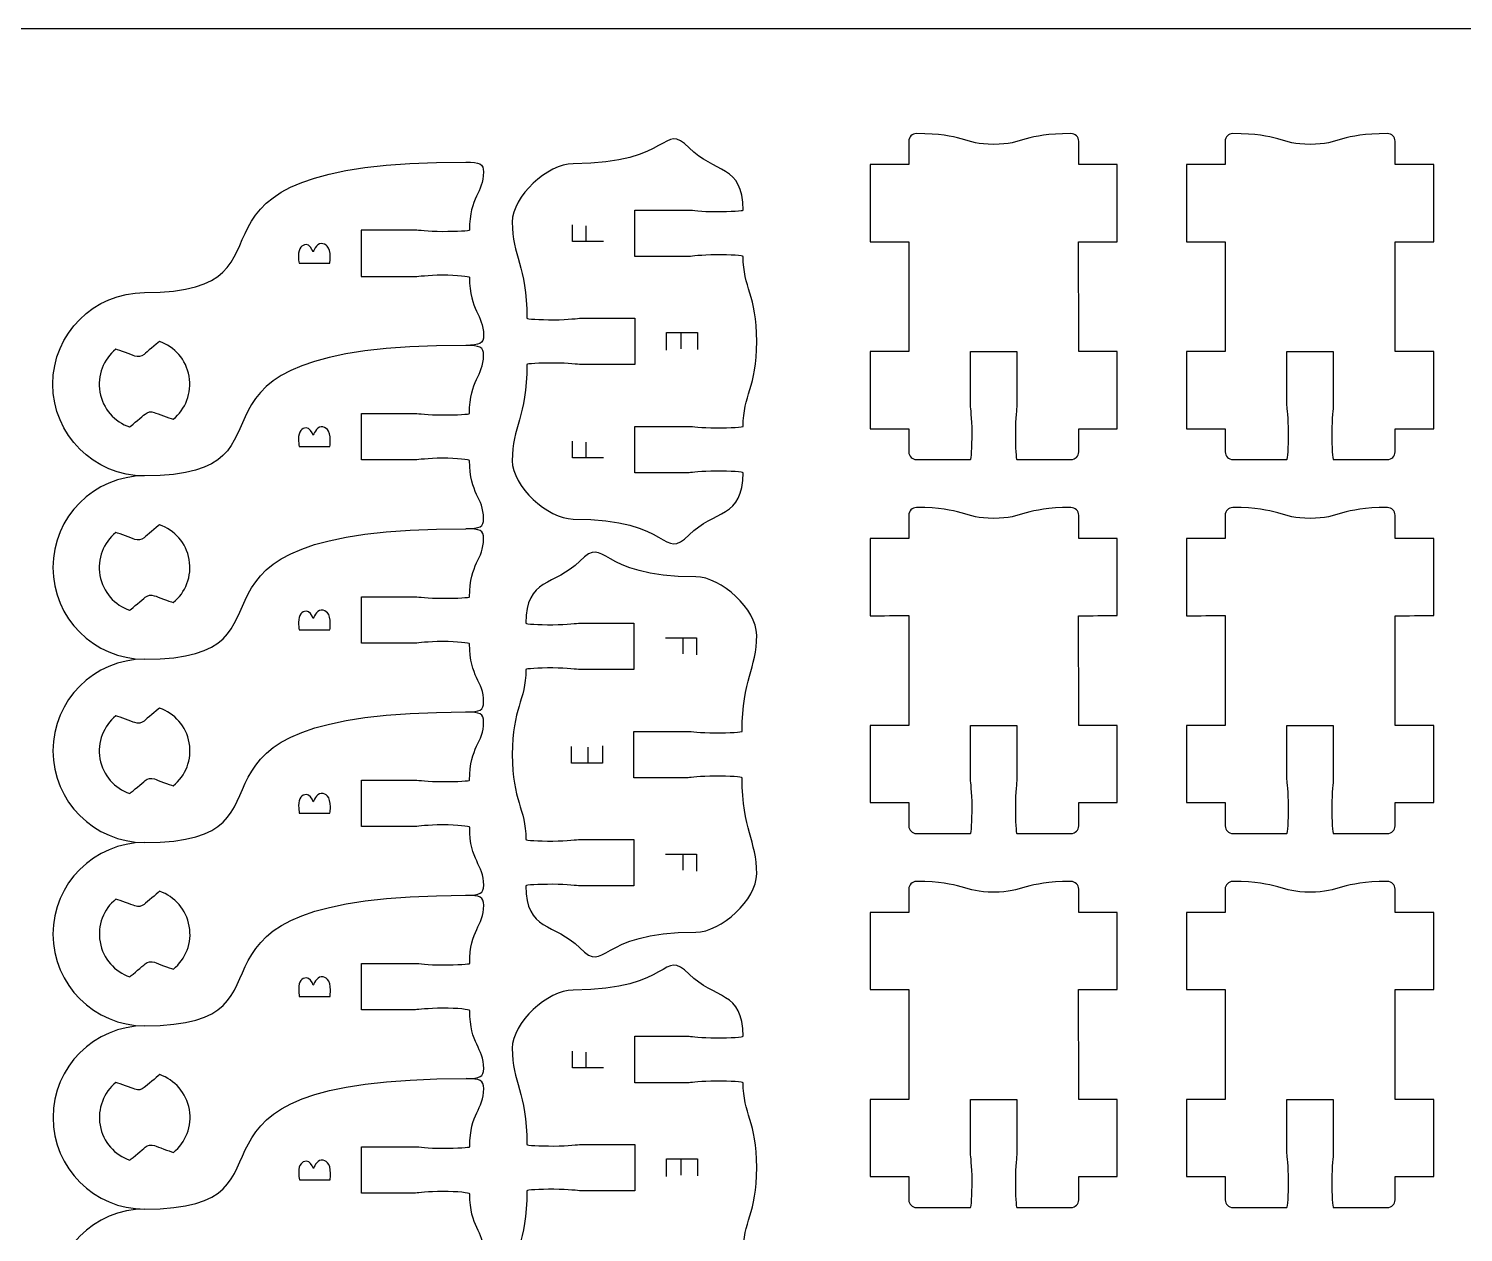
# Model space of a CAD drawing. Extents: x 0 to 300, y 0 to 300.
# Drawn here: x 67.1 to 159.9, y 222.2 to 300.1 of the extents above; entities that cross this region are included whole.
import ezdxf

# ---------------------------------------------------------------- set-up
doc = ezdxf.new("R2010")
doc.units = 0
doc.header["$MEASUREMENT"] = 0
doc.layers.add('DEFAULT', color=7, linetype='CONTINUOUS')

msp = doc.modelspace()

# ---------------------------------------------------------------- linework, layer by layer
at = {"layer": 'DEFAULT', "color": 250}
for points in [[(104.268, 286.315), (102.247, 286.315), (102.247, 287.403)], [(103.137, 286.315), (103.137, 287.34)], [(108.331, 279.289), (108.331, 280.426), (110.351, 280.426), (110.351, 279.334)], [(109.278, 279.379), (109.278, 280.426)], [(104.268, 272.313), (102.247, 272.313), (102.247, 273.401)], [(103.137, 272.313), (103.137, 273.339)], [(108.263, 260.655), (110.284, 260.655), (110.284, 259.567)], [(109.394, 260.655), (109.394, 259.63)], [(104.201, 253.679), (104.201, 252.543), (102.179, 252.543), (102.179, 253.634)], [(103.253, 253.589), (103.253, 252.543)], [(108.263, 246.654), (110.284, 246.654), (110.284, 245.565)], [(109.394, 246.654), (109.394, 245.628)], [(104.268, 232.824), (102.247, 232.824), (102.247, 233.912)], [(103.137, 232.824), (103.137, 233.849)], [(108.331, 225.798), (108.331, 226.935), (110.351, 226.935), (110.351, 225.843)], [(109.278, 225.888), (109.278, 226.935)]]:
    msp.add_lwpolyline(points, dxfattribs=at)
at = {"layer": 'DEFAULT', "color": 1}
for points, knots in [([(295, 0.1), (198.333, 0.1), (101.667, 0.1), (5, 0.1), (2.25, 0.1), (0, 2.35), (0, 5.1), (0, 101.767), (0, 198.433), (0, 295.1), (0, 297.85), (2.25, 300.1), (5, 300.1), (101.667, 300.1), (198.333, 300.1), (295, 300.1), (297.75, 300.1), (300, 297.85), (300, 295.1), (300, 198.433), (300, 101.767), (300, 5.1), (300, 2.35), (297.75, 0.1), (295, 0.1)], [0, 0, 0, 0, 822.047, 822.047, 822.047, 823.047, 823.047, 823.047, 1645.094, 1645.094, 1645.094, 1646.094, 1646.094, 1646.094, 2468.141, 2468.141, 2468.141, 2469.141, 2469.141, 2469.141, 3291.188, 3291.188, 3291.188, 3292.188, 3292.188, 3292.188, 3292.188]), ([(99.3, 281.356), (99.3, 284.799), (98.354, 285.357), (98.354, 287.583), (98.354, 289.241), (100.64, 291.358), (102.299, 291.358), (108.8, 291.358), (108.042, 294.137), (109.799, 292.381), (111.443, 290.737), (113.298, 291.311), (113.298, 288.359), (113.298, 288.302), (112.515, 288.26), (111.548, 288.26), (110.582, 288.26), (109.975, 288.359), (109.799, 288.359), (108.632, 288.359), (107.466, 288.359), (106.299, 288.359), (106.299, 287.358), (106.299, 286.357), (106.299, 285.357), (107.466, 285.357), (108.632, 285.357), (109.799, 285.357), (109.975, 285.357), (110.582, 285.459), (111.548, 285.459), (112.515, 285.459), (113.298, 285.413), (113.298, 285.357), (113.298, 283.311), (114.177, 282.898), (114.177, 279.857), (114.177, 276.816), (113.298, 276.403), (113.298, 274.357), (113.298, 274.301), (112.515, 274.255), (111.548, 274.255), (110.582, 274.255), (109.975, 274.357), (109.799, 274.357), (108.632, 274.357), (107.466, 274.357), (106.299, 274.357), (106.299, 273.356), (106.299, 272.356), (106.299, 271.355), (107.466, 271.355), (108.632, 271.355), (109.799, 271.355), (109.975, 271.355), (110.582, 271.454), (111.548, 271.454), (112.515, 271.454), (113.298, 271.411), (113.298, 271.355), (113.298, 268.403), (111.443, 268.977), (109.799, 267.333), (108.042, 265.577), (108.8, 268.356), (102.299, 268.356), (100.64, 268.356), (98.354, 270.473), (98.354, 272.131), (98.354, 274.357), (99.3, 274.915), (99.3, 278.358), (99.3, 278.411), (100.083, 278.456), (101.05, 278.456), (102.016, 278.456), (102.623, 278.358), (102.799, 278.358), (103.966, 278.358), (105.133, 278.358), (106.299, 278.358), (106.299, 279.357), (106.299, 280.357), (106.299, 281.356), (105.133, 281.356), (103.966, 281.356), (102.799, 281.356), (102.623, 281.356), (102.016, 281.257), (101.05, 281.257), (100.083, 281.257), (99.3, 281.3), (99.3, 281.356)], [1, 1, 1, 1, 2, 2, 2, 3, 3, 3, 4, 4, 4, 5, 5, 5, 6, 6, 6, 7, 7, 7, 16.92, 16.92, 16.92, 25.43, 25.43, 25.43, 35.35, 35.35, 35.35, 36.35, 36.35, 36.35, 37.35, 37.35, 37.35, 38.35, 38.35, 38.35, 39.35, 39.35, 39.35, 40.35, 40.35, 40.35, 41.35, 41.35, 41.35, 51.27, 51.27, 51.27, 59.78, 59.78, 59.78, 69.7, 69.7, 69.7, 70.7, 70.7, 70.7, 71.7, 71.7, 71.7, 72.7, 72.7, 72.7, 73.7, 73.7, 73.7, 74.7, 74.7, 74.7, 75.7, 75.7, 75.7, 76.7, 76.7, 76.7, 77.7, 77.7, 77.7, 87.62, 87.62, 87.62, 96.12, 96.12, 96.12, 106.04, 106.04, 106.04, 107.04, 107.04, 107.04, 108.04, 108.04, 108.04, 108.04]), ([(124.521, 272.204), (124.243, 272.204), (124.02, 272.426), (124.02, 272.705), (124.02, 273.205), (124.02, 273.704), (124.02, 274.204), (123.187, 274.204), (122.353, 274.204), (121.519, 274.204), (121.519, 275.87), (121.519, 277.537), (121.519, 279.203), (122.354, 279.204), (123.189, 279.205), (124.024, 279.206), (124.022, 281.575), (124.019, 283.943), (124.017, 286.312), (123.184, 286.311), (122.352, 286.309), (121.519, 286.308), (121.519, 287.976), (121.519, 289.643), (121.519, 291.311), (122.352, 291.311), (123.184, 291.311), (124.017, 291.311), (124.017, 291.81), (124.017, 292.31), (124.017, 292.81), (124.017, 293.089), (124.239, 293.311), (124.518, 293.311), (127.559, 293.311), (127.545, 292.609), (129.517, 292.609), (131.489, 292.609), (131.475, 293.311), (134.516, 293.311), (134.794, 293.311), (135.017, 293.089), (135.017, 292.81), (135.017, 292.31), (135.017, 291.81), (135.017, 291.311), (135.85, 291.311), (136.684, 291.311), (137.518, 291.311), (137.518, 289.644), (137.518, 287.978), (137.518, 286.312), (136.683, 286.311), (135.848, 286.309), (135.013, 286.308), (135.015, 283.94), (135.018, 281.571), (135.02, 279.203), (135.853, 279.204), (136.685, 279.205), (137.518, 279.206), (137.518, 277.539), (137.518, 275.872), (137.518, 274.204), (136.685, 274.204), (135.853, 274.204), (135.02, 274.204), (135.02, 273.704), (135.02, 273.205), (135.02, 272.705), (135.02, 272.426), (134.798, 272.204), (134.519, 272.204), (133.352, 272.204), (132.185, 272.204), (131.018, 272.204), (130.963, 272.204), (130.919, 272.987), (130.919, 273.954), (130.919, 274.921), (131.018, 275.529), (131.018, 275.704), (131.018, 276.87), (131.018, 278.037), (131.018, 279.204), (130.018, 279.204), (129.018, 279.204), (128.018, 279.204), (128.018, 278.037), (128.018, 276.87), (128.018, 275.704), (128.018, 275.529), (128.119, 274.921), (128.119, 273.954), (128.119, 272.987), (128.074, 272.204), (128.018, 272.204), (126.853, 272.204), (125.687, 272.204), (124.521, 272.204)], [9.913, 9.913, 9.913, 9.913, 10.913, 10.913, 10.913, 15.163, 15.163, 15.163, 22.253, 22.253, 22.253, 36.423, 36.423, 36.423, 43.523007, 43.523007, 43.523007, 63.664017, 63.664017, 63.664017, 70.744024, 70.744024, 70.744024, 84.924024, 84.924024, 84.924024, 92.004024, 92.004024, 92.004024, 96.254024, 96.254024, 96.254024, 97.254024, 97.254024, 97.254024, 98.254024, 98.254024, 98.254024, 99.254024, 99.254024, 99.254024, 100.254024, 100.254024, 100.254024, 104.504024, 104.504024, 104.504024, 111.593024, 111.593024, 111.593024, 125.763024, 125.763024, 125.763024, 132.863031, 132.863031, 132.863031, 153.004042, 153.004042, 153.004042, 160.083049, 160.083049, 160.083049, 174.263049, 174.263049, 174.263049, 181.342049, 181.342049, 181.342049, 185.592049, 185.592049, 185.592049, 186.592049, 186.592049, 186.592049, 196.515049, 196.515049, 196.515049, 197.515049, 197.515049, 197.515049, 198.515049, 198.515049, 198.515049, 208.437049, 208.437049, 208.437049, 216.941049, 216.941049, 216.941049, 226.863049, 226.863049, 226.863049, 227.863049, 227.863049, 227.863049, 228.863049, 228.863049, 228.863049, 238.776049, 238.776049, 238.776049, 238.776049]), ([(145.002, 272.204), (144.724, 272.204), (144.501, 272.426), (144.501, 272.705), (144.501, 273.205), (144.501, 273.704), (144.501, 274.204), (143.668, 274.204), (142.834, 274.204), (142, 274.204), (142, 275.87), (142, 277.537), (142, 279.203), (142.835, 279.204), (143.67, 279.205), (144.505, 279.206), (144.503, 281.575), (144.5, 283.943), (144.498, 286.312), (143.665, 286.311), (142.833, 286.309), (142, 286.308), (142, 287.976), (142, 289.643), (142, 291.311), (142.833, 291.311), (143.665, 291.311), (144.498, 291.311), (144.498, 291.81), (144.498, 292.31), (144.498, 292.81), (144.498, 293.089), (144.72, 293.311), (144.999, 293.311), (148.04, 293.311), (148.026, 292.609), (149.998, 292.609), (151.97, 292.609), (151.956, 293.311), (154.997, 293.311), (155.275, 293.311), (155.498, 293.089), (155.498, 292.81), (155.498, 292.31), (155.498, 291.81), (155.498, 291.311), (156.331, 291.311), (157.165, 291.311), (157.999, 291.311), (157.999, 289.644), (157.999, 287.978), (157.999, 286.312), (157.164, 286.311), (156.329, 286.309), (155.494, 286.308), (155.496, 283.94), (155.499, 281.571), (155.501, 279.203), (156.334, 279.204), (157.166, 279.205), (157.999, 279.206), (157.999, 277.539), (157.999, 275.872), (157.999, 274.204), (157.166, 274.204), (156.334, 274.204), (155.501, 274.204), (155.501, 273.704), (155.501, 273.205), (155.501, 272.705), (155.501, 272.426), (155.279, 272.204), (155, 272.204), (153.833, 272.204), (152.666, 272.204), (151.499, 272.204), (151.444, 272.204), (151.4, 272.987), (151.4, 273.954), (151.4, 274.921), (151.499, 275.529), (151.499, 275.704), (151.499, 276.87), (151.499, 278.037), (151.499, 279.204), (150.499, 279.204), (149.499, 279.204), (148.499, 279.204), (148.499, 278.037), (148.499, 276.87), (148.499, 275.704), (148.499, 275.529), (148.6, 274.921), (148.6, 273.954), (148.6, 272.987), (148.555, 272.204), (148.499, 272.204), (147.334, 272.204), (146.168, 272.204), (145.002, 272.204)], [9.913, 9.913, 9.913, 9.913, 10.913, 10.913, 10.913, 15.163, 15.163, 15.163, 22.253, 22.253, 22.253, 36.423, 36.423, 36.423, 43.523007, 43.523007, 43.523007, 63.664017, 63.664017, 63.664017, 70.744024, 70.744024, 70.744024, 84.924024, 84.924024, 84.924024, 92.004024, 92.004024, 92.004024, 96.254024, 96.254024, 96.254024, 97.254024, 97.254024, 97.254024, 98.254024, 98.254024, 98.254024, 99.254024, 99.254024, 99.254024, 100.254024, 100.254024, 100.254024, 104.504024, 104.504024, 104.504024, 111.593024, 111.593024, 111.593024, 125.763024, 125.763024, 125.763024, 132.863031, 132.863031, 132.863031, 153.004041, 153.004041, 153.004041, 160.084048, 160.084048, 160.084048, 174.264048, 174.264048, 174.264048, 181.344048, 181.344048, 181.344048, 185.594048, 185.594048, 185.594048, 186.594048, 186.594048, 186.594048, 196.517048, 196.517048, 196.517048, 197.517048, 197.517048, 197.517048, 198.517048, 198.517048, 198.517048, 208.439048, 208.439048, 208.439048, 216.943048, 216.943048, 216.943048, 226.865048, 226.865048, 226.865048, 227.865048, 227.865048, 227.865048, 228.865048, 228.865048, 228.865048, 238.778048, 238.778048, 238.778048, 238.778048]), ([(95.588, 284.009), (95.578, 284.069), (94.798, 284.157), (93.839, 284.161), (92.872, 284.157), (92.262, 284.059), (92.085, 284.059), (91.21, 284.059), (88.586, 284.055), (88.586, 284.055), (88.586, 285.056), (88.586, 286.057), (88.586, 287.057), (89.752, 287.057), (90.919, 287.057), (92.085, 287.057), (92.262, 287.057), (92.865, 286.958), (93.839, 286.958), (94.805, 286.958), (95.585, 287.004), (95.585, 287.057), (95.585, 289.269), (96.491, 289.431), (96.491, 290.825), (96.491, 291.344), (96.266, 291.467), (95.345, 291.467), (74.072, 291.467), (85.975, 283.021), (74.552, 283.018), (71.282, 283.018), (68.615, 280.354), (68.618, 277.084), (68.618, 273.81), (71.282, 271.147), (74.556, 271.151), (85.979, 271.154), (74.076, 279.6), (95.348, 279.6), (96.269, 279.6), (96.495, 279.723), (96.495, 280.245), (96.495, 281.639), (95.588, 281.801), (95.588, 284.009)], [1, 1, 1, 1, 2, 2, 2, 3, 3, 3, 4, 4, 4, 12.51, 12.51, 12.51, 22.43, 22.43, 22.43, 23.43, 23.43, 23.43, 24.43, 24.43, 24.43, 25.43, 25.43, 25.43, 26.43, 26.43, 26.43, 27.43, 27.43, 27.43, 28.43, 28.43, 28.43, 29.43, 29.43, 29.43, 30.43, 30.43, 30.43, 31.43, 31.43, 31.43, 32.43, 32.43, 32.43, 32.43]), ([(74.556, 271.151), (71.286, 271.151), (68.619, 268.487), (68.622, 265.217), (68.622, 261.943), (71.286, 259.28), (74.559, 259.283), (85.982, 259.287), (74.08, 267.732), (95.352, 267.732), (96.273, 267.732), (96.499, 267.856), (96.499, 268.378), (96.499, 269.771), (95.592, 269.933), (95.592, 272.142), (95.581, 272.202), (94.802, 272.29), (93.842, 272.294), (92.876, 272.29), (92.265, 272.191), (92.089, 272.191), (91.214, 272.191), (88.589, 272.188), (88.589, 272.188), (88.589, 273.188), (88.589, 274.189), (88.589, 275.19), (89.756, 275.19), (90.922, 275.19), (92.089, 275.19), (92.265, 275.19), (92.869, 275.091), (93.842, 275.091), (94.809, 275.091), (95.588, 275.137), (95.588, 275.19), (95.588, 277.402), (96.495, 277.564), (96.495, 278.958), (96.495, 279.476), (96.269, 279.6), (95.349, 279.6)], [0, 0, 0, 0, 1, 1, 1, 2, 2, 2, 3, 3, 3, 4, 4, 4, 5, 5, 5, 6, 6, 6, 7, 7, 7, 8, 8, 8, 16.51, 16.51, 16.51, 26.43, 26.43, 26.43, 27.43, 27.43, 27.43, 28.43, 28.43, 28.43, 29.43, 29.43, 29.43, 30.43, 30.43, 30.43, 30.43]), ([(76.408, 274.812), (76.129, 274.915), (75.424, 275.172), (75.184, 275.26), (74.979, 275.334), (74.75, 275.292), (74.584, 275.155), (74.39, 274.989), (73.808, 274.502), (73.586, 274.315), (72.615, 274.65), (71.853, 275.49), (71.663, 276.576), (71.472, 277.656), (71.899, 278.707), (72.69, 279.356), (72.961, 279.257), (73.681, 279), (73.921, 278.908), (74.125, 278.838), (74.355, 278.876), (74.52, 279.014), (74.714, 279.18), (75.297, 279.667), (75.522, 279.857), (76.492, 279.515), (77.251, 278.675), (77.441, 277.596), (77.635, 276.513), (77.205, 275.461), (76.408, 274.812)], [1, 1, 1, 1, 2, 2, 2, 3, 3, 3, 4, 4, 4, 5, 5, 5, 6, 6, 6, 7, 7, 7, 8, 8, 8, 9, 9, 9, 10, 10, 10, 11, 11, 11, 11]), ([(124.521, 247.994), (124.243, 247.994), (124.02, 248.216), (124.02, 248.495), (124.02, 248.994), (124.02, 249.494), (124.02, 249.994), (123.187, 249.994), (122.353, 249.994), (121.519, 249.994), (121.519, 251.66), (121.519, 253.327), (121.519, 254.993), (122.354, 254.994), (123.189, 254.995), (124.024, 254.996), (124.022, 257.365), (124.019, 259.733), (124.017, 262.102), (123.184, 262.101), (122.352, 262.099), (121.519, 262.098), (121.519, 263.766), (121.519, 265.433), (121.519, 267.101), (122.352, 267.101), (123.184, 267.101), (124.017, 267.101), (124.017, 267.6), (124.017, 268.1), (124.017, 268.6), (124.017, 268.879), (124.239, 269.101), (124.518, 269.101), (127.559, 269.101), (127.545, 268.399), (129.517, 268.399), (131.489, 268.399), (131.475, 269.101), (134.516, 269.101), (134.794, 269.101), (135.017, 268.879), (135.017, 268.6), (135.017, 268.1), (135.017, 267.6), (135.017, 267.101), (135.85, 267.101), (136.684, 267.101), (137.518, 267.101), (137.518, 265.434), (137.518, 263.768), (137.518, 262.102), (136.683, 262.101), (135.848, 262.099), (135.013, 262.098), (135.015, 259.73), (135.018, 257.361), (135.02, 254.993), (135.853, 254.994), (136.685, 254.995), (137.518, 254.996), (137.518, 253.329), (137.518, 251.661), (137.518, 249.994), (136.685, 249.994), (135.853, 249.994), (135.02, 249.994), (135.02, 249.494), (135.02, 248.994), (135.02, 248.495), (135.02, 248.216), (134.798, 247.994), (134.519, 247.994), (133.352, 247.994), (132.185, 247.994), (131.018, 247.994), (130.963, 247.994), (130.919, 248.777), (130.919, 249.744), (130.919, 250.711), (131.018, 251.319), (131.018, 251.494), (131.018, 252.66), (131.018, 253.827), (131.018, 254.994), (130.018, 254.994), (129.018, 254.994), (128.018, 254.994), (128.018, 253.827), (128.018, 252.66), (128.018, 251.494), (128.018, 251.319), (128.119, 250.711), (128.119, 249.744), (128.119, 248.777), (128.074, 247.994), (128.018, 247.994), (126.853, 247.994), (125.687, 247.994), (124.521, 247.994)], [9.913, 9.913, 9.913, 9.913, 10.913, 10.913, 10.913, 15.163, 15.163, 15.163, 22.253, 22.253, 22.253, 36.423, 36.423, 36.423, 43.523007, 43.523007, 43.523007, 63.664017, 63.664017, 63.664017, 70.744024, 70.744024, 70.744024, 84.924024, 84.924024, 84.924024, 92.004024, 92.004024, 92.004024, 96.254024, 96.254024, 96.254024, 97.254024, 97.254024, 97.254024, 98.254024, 98.254024, 98.254024, 99.254024, 99.254024, 99.254024, 100.254024, 100.254024, 100.254024, 104.504024, 104.504024, 104.504024, 111.593024, 111.593024, 111.593024, 125.763024, 125.763024, 125.763024, 132.863031, 132.863031, 132.863031, 153.004042, 153.004042, 153.004042, 160.083049, 160.083049, 160.083049, 174.263049, 174.263049, 174.263049, 181.342049, 181.342049, 181.342049, 185.592049, 185.592049, 185.592049, 186.592049, 186.592049, 186.592049, 196.515049, 196.515049, 196.515049, 197.515049, 197.515049, 197.515049, 198.515049, 198.515049, 198.515049, 208.437049, 208.437049, 208.437049, 216.941049, 216.941049, 216.941049, 226.863049, 226.863049, 226.863049, 227.863049, 227.863049, 227.863049, 228.863049, 228.863049, 228.863049, 238.776049, 238.776049, 238.776049, 238.776049]), ([(145.002, 247.994), (144.724, 247.994), (144.501, 248.216), (144.501, 248.495), (144.501, 248.994), (144.501, 249.494), (144.501, 249.994), (143.668, 249.994), (142.834, 249.994), (142, 249.994), (142, 251.66), (142, 253.327), (142, 254.993), (142.835, 254.994), (143.67, 254.995), (144.505, 254.996), (144.503, 257.365), (144.5, 259.733), (144.498, 262.102), (143.665, 262.101), (142.833, 262.099), (142, 262.098), (142, 263.766), (142, 265.433), (142, 267.101), (142.833, 267.101), (143.665, 267.101), (144.498, 267.101), (144.498, 267.6), (144.498, 268.1), (144.498, 268.6), (144.498, 268.879), (144.72, 269.101), (144.999, 269.101), (148.04, 269.101), (148.026, 268.399), (149.998, 268.399), (151.97, 268.399), (151.956, 269.101), (154.997, 269.101), (155.275, 269.101), (155.498, 268.879), (155.498, 268.6), (155.498, 268.1), (155.498, 267.6), (155.498, 267.101), (156.331, 267.101), (157.165, 267.101), (157.999, 267.101), (157.999, 265.434), (157.999, 263.768), (157.999, 262.102), (157.164, 262.101), (156.329, 262.099), (155.494, 262.098), (155.496, 259.73), (155.499, 257.361), (155.501, 254.993), (156.334, 254.994), (157.166, 254.995), (157.999, 254.996), (157.999, 253.329), (157.999, 251.661), (157.999, 249.994), (157.166, 249.994), (156.334, 249.994), (155.501, 249.994), (155.501, 249.494), (155.501, 248.994), (155.501, 248.495), (155.501, 248.216), (155.279, 247.994), (155, 247.994), (153.833, 247.994), (152.666, 247.994), (151.499, 247.994), (151.444, 247.994), (151.4, 248.777), (151.4, 249.744), (151.4, 250.711), (151.499, 251.319), (151.499, 251.494), (151.499, 252.66), (151.499, 253.827), (151.499, 254.994), (150.499, 254.994), (149.499, 254.994), (148.499, 254.994), (148.499, 253.827), (148.499, 252.66), (148.499, 251.494), (148.499, 251.319), (148.6, 250.711), (148.6, 249.744), (148.6, 248.777), (148.555, 247.994), (148.499, 247.994), (147.334, 247.994), (146.168, 247.994), (145.002, 247.994)], [9.913, 9.913, 9.913, 9.913, 10.913, 10.913, 10.913, 15.163, 15.163, 15.163, 22.253, 22.253, 22.253, 36.423, 36.423, 36.423, 43.523007, 43.523007, 43.523007, 63.664017, 63.664017, 63.664017, 70.744024, 70.744024, 70.744024, 84.924024, 84.924024, 84.924024, 92.004024, 92.004024, 92.004024, 96.254024, 96.254024, 96.254024, 97.254024, 97.254024, 97.254024, 98.254024, 98.254024, 98.254024, 99.254024, 99.254024, 99.254024, 100.254024, 100.254024, 100.254024, 104.504024, 104.504024, 104.504024, 111.593024, 111.593024, 111.593024, 125.763024, 125.763024, 125.763024, 132.863031, 132.863031, 132.863031, 153.004041, 153.004041, 153.004041, 160.084048, 160.084048, 160.084048, 174.264048, 174.264048, 174.264048, 181.344048, 181.344048, 181.344048, 185.594048, 185.594048, 185.594048, 186.594048, 186.594048, 186.594048, 196.517048, 196.517048, 196.517048, 197.517048, 197.517048, 197.517048, 198.517048, 198.517048, 198.517048, 208.439048, 208.439048, 208.439048, 216.943048, 216.943048, 216.943048, 226.865048, 226.865048, 226.865048, 227.865048, 227.865048, 227.865048, 228.865048, 228.865048, 228.865048, 238.778048, 238.778048, 238.778048, 238.778048]), ([(74.559, 259.283), (71.289, 259.283), (68.622, 256.62), (68.626, 253.349), (68.626, 250.076), (71.289, 247.412), (74.563, 247.416), (85.986, 247.419), (74.083, 255.865), (95.356, 255.865), (96.276, 255.865), (96.502, 255.988), (96.502, 256.51), (96.502, 257.904), (95.596, 258.066), (95.596, 260.274), (95.585, 260.334), (94.805, 260.423), (93.846, 260.426), (92.879, 260.423), (92.269, 260.324), (92.093, 260.324), (91.218, 260.324), (88.593, 260.32), (88.593, 260.32), (88.593, 261.321), (88.593, 262.322), (88.593, 263.322), (89.759, 263.322), (90.926, 263.322), (92.093, 263.322), (92.269, 263.322), (92.872, 263.224), (93.846, 263.224), (94.812, 263.224), (95.592, 263.27), (95.592, 263.322), (95.592, 265.534), (96.499, 265.697), (96.499, 267.09), (96.499, 267.609), (96.273, 267.732), (95.352, 267.732)], [0, 0, 0, 0, 1, 1, 1, 2, 2, 2, 3, 3, 3, 4, 4, 4, 5, 5, 5, 6, 6, 6, 7, 7, 7, 8, 8, 8, 16.51, 16.51, 16.51, 26.43, 26.43, 26.43, 27.43, 27.43, 27.43, 28.43, 28.43, 28.43, 29.43, 29.43, 29.43, 30.43, 30.43, 30.43, 30.43]), ([(76.411, 262.945), (76.133, 263.047), (75.427, 263.305), (75.187, 263.393), (74.983, 263.467), (74.753, 263.425), (74.588, 263.287), (74.394, 263.121), (73.811, 262.634), (73.589, 262.448), (72.619, 262.783), (71.857, 263.622), (71.667, 264.709), (71.476, 265.788), (71.903, 266.84), (72.693, 267.489), (72.965, 267.39), (73.684, 267.132), (73.924, 267.041), (74.129, 266.97), (74.358, 267.009), (74.524, 267.147), (74.718, 267.312), (75.3, 267.799), (75.526, 267.99), (76.496, 267.647), (77.255, 266.808), (77.445, 265.728), (77.639, 264.645), (77.209, 263.594), (76.411, 262.945)], [1, 1, 1, 1, 2, 2, 2, 3, 3, 3, 4, 4, 4, 5, 5, 5, 6, 6, 6, 7, 7, 7, 8, 8, 8, 9, 9, 9, 10, 10, 10, 11, 11, 11, 11]), ([(113.231, 251.612), (113.231, 248.169), (114.177, 247.612), (114.177, 245.386), (114.177, 243.728), (111.891, 241.611), (110.232, 241.611), (103.731, 241.611), (104.489, 238.831), (102.732, 240.588), (101.088, 242.232), (99.233, 241.658), (99.233, 244.61), (99.233, 244.666), (100.016, 244.708), (100.983, 244.708), (101.949, 244.708), (102.556, 244.61), (102.732, 244.61), (103.899, 244.61), (105.065, 244.61), (106.232, 244.61), (106.232, 245.61), (106.232, 246.611), (106.232, 247.612), (105.065, 247.612), (103.899, 247.612), (102.732, 247.612), (102.556, 247.612), (101.949, 247.509), (100.983, 247.509), (100.016, 247.509), (99.233, 247.555), (99.233, 247.612), (99.233, 249.658), (98.354, 250.071), (98.354, 253.111), (98.354, 256.152), (99.233, 256.565), (99.233, 258.611), (99.233, 258.668), (100.016, 258.714), (100.983, 258.714), (101.949, 258.714), (102.556, 258.611), (102.732, 258.611), (103.899, 258.611), (105.065, 258.611), (106.232, 258.611), (106.232, 259.612), (106.232, 260.613), (106.232, 261.613), (105.065, 261.613), (103.899, 261.613), (102.732, 261.613), (102.556, 261.613), (101.949, 261.515), (100.983, 261.515), (100.016, 261.515), (99.233, 261.557), (99.233, 261.613), (99.233, 264.565), (101.088, 263.991), (102.732, 265.635), (104.489, 267.392), (103.731, 264.612), (110.232, 264.612), (111.891, 264.612), (114.177, 262.495), (114.177, 260.837), (114.177, 258.611), (113.231, 258.054), (113.231, 254.611), (113.231, 254.558), (112.448, 254.512), (111.481, 254.512), (110.515, 254.512), (109.908, 254.611), (109.732, 254.611), (108.565, 254.611), (107.398, 254.611), (106.232, 254.611), (106.232, 253.611), (106.232, 252.612), (106.232, 251.612), (107.398, 251.612), (108.565, 251.612), (109.732, 251.612), (109.908, 251.612), (110.515, 251.711), (111.481, 251.711), (112.448, 251.711), (113.231, 251.669), (113.231, 251.612)], [1, 1, 1, 1, 2, 2, 2, 3, 3, 3, 4, 4, 4, 5, 5, 5, 6, 6, 6, 7, 7, 7, 16.92, 16.92, 16.92, 25.43, 25.43, 25.43, 35.35, 35.35, 35.35, 36.35, 36.35, 36.35, 37.35, 37.35, 37.35, 38.35, 38.35, 38.35, 39.35, 39.35, 39.35, 40.35, 40.35, 40.35, 41.35, 41.35, 41.35, 51.27, 51.27, 51.27, 59.78, 59.78, 59.78, 69.7, 69.7, 69.7, 70.7, 70.7, 70.7, 71.7, 71.7, 71.7, 72.7, 72.7, 72.7, 73.7, 73.7, 73.7, 74.7, 74.7, 74.7, 75.7, 75.7, 75.7, 76.7, 76.7, 76.7, 77.7, 77.7, 77.7, 87.62, 87.62, 87.62, 96.12, 96.12, 96.12, 106.04, 106.04, 106.04, 107.04, 107.04, 107.04, 108.04, 108.04, 108.04, 108.04]), ([(74.563, 247.416), (71.293, 247.416), (68.626, 244.752), (68.629, 241.482), (68.629, 238.208), (71.293, 235.545), (74.567, 235.548), (85.99, 235.552), (74.087, 243.997), (95.359, 243.997), (96.28, 243.997), (96.506, 244.121), (96.506, 244.643), (96.506, 246.036), (95.599, 246.199), (95.599, 248.407), (95.589, 248.467), (94.809, 248.555), (93.849, 248.559), (92.883, 248.555), (92.273, 248.456), (92.096, 248.456), (91.221, 248.456), (88.597, 248.453), (88.597, 248.453), (88.597, 249.454), (88.597, 250.454), (88.597, 251.455), (89.763, 251.455), (90.93, 251.455), (92.096, 251.455), (92.273, 251.455), (92.876, 251.356), (93.849, 251.356), (94.816, 251.356), (95.596, 251.402), (95.596, 251.455), (95.596, 253.667), (96.502, 253.829), (96.502, 255.223), (96.502, 255.741), (96.277, 255.865), (95.356, 255.865)], [0, 0, 0, 0, 1, 1, 1, 2, 2, 2, 3, 3, 3, 4, 4, 4, 5, 5, 5, 6, 6, 6, 7, 7, 7, 8, 8, 8, 16.51, 16.51, 16.51, 26.43, 26.43, 26.43, 27.43, 27.43, 27.43, 28.43, 28.43, 28.43, 29.43, 29.43, 29.43, 30.43, 30.43, 30.43, 30.43]), ([(76.415, 251.078), (76.136, 251.18), (75.431, 251.437), (75.191, 251.526), (74.986, 251.6), (74.757, 251.557), (74.591, 251.42), (74.397, 251.254), (73.815, 250.767), (73.593, 250.58), (72.623, 250.915), (71.861, 251.755), (71.67, 252.841), (71.48, 253.921), (71.907, 254.972), (72.697, 255.621), (72.968, 255.523), (73.688, 255.265), (73.928, 255.173), (74.133, 255.103), (74.362, 255.142), (74.528, 255.279), (74.722, 255.445), (75.304, 255.932), (75.53, 256.122), (76.5, 255.78), (77.258, 254.94), (77.449, 253.861), (77.643, 252.778), (77.212, 251.727), (76.415, 251.078)], [1, 1, 1, 1, 2, 2, 2, 3, 3, 3, 4, 4, 4, 5, 5, 5, 6, 6, 6, 7, 7, 7, 8, 8, 8, 9, 9, 9, 10, 10, 10, 11, 11, 11, 11]), ([(76.419, 239.21), (76.14, 239.312), (75.434, 239.57), (75.195, 239.658), (74.99, 239.732), (74.761, 239.69), (74.595, 239.552), (74.401, 239.386), (73.819, 238.9), (73.596, 238.713), (72.626, 239.048), (71.864, 239.887), (71.674, 240.974), (71.483, 242.053), (71.91, 243.105), (72.7, 243.754), (72.972, 243.655), (73.692, 243.398), (73.932, 243.306), (74.136, 243.235), (74.366, 243.274), (74.531, 243.412), (74.725, 243.577), (75.307, 244.064), (75.533, 244.255), (76.503, 243.913), (77.262, 243.073), (77.452, 241.994), (77.646, 240.91), (77.216, 239.859), (76.419, 239.21)], [1, 1, 1, 1, 2, 2, 2, 3, 3, 3, 4, 4, 4, 5, 5, 5, 6, 6, 6, 7, 7, 7, 8, 8, 8, 9, 9, 9, 10, 10, 10, 11, 11, 11, 11]), ([(124.521, 223.784), (124.243, 223.784), (124.02, 224.006), (124.02, 224.285), (124.02, 224.785), (124.02, 225.284), (124.02, 225.784), (123.187, 225.784), (122.353, 225.784), (121.519, 225.784), (121.519, 227.45), (121.519, 229.117), (121.519, 230.783), (122.354, 230.784), (123.189, 230.785), (124.024, 230.786), (124.022, 233.155), (124.019, 235.523), (124.017, 237.892), (123.184, 237.891), (122.352, 237.889), (121.519, 237.888), (121.519, 239.556), (121.519, 241.223), (121.519, 242.891), (122.352, 242.891), (123.184, 242.891), (124.017, 242.891), (124.017, 243.39), (124.017, 243.89), (124.017, 244.39), (124.017, 244.669), (124.239, 244.891), (124.518, 244.891), (127.559, 244.891), (127.545, 244.189), (129.517, 244.189), (131.489, 244.189), (131.475, 244.891), (134.516, 244.891), (134.794, 244.891), (135.017, 244.669), (135.017, 244.39), (135.017, 243.89), (135.017, 243.39), (135.017, 242.891), (135.85, 242.891), (136.684, 242.891), (137.518, 242.891), (137.518, 241.224), (137.518, 239.558), (137.518, 237.892), (136.683, 237.891), (135.848, 237.889), (135.013, 237.888), (135.015, 235.52), (135.018, 233.151), (135.02, 230.783), (135.853, 230.784), (136.685, 230.785), (137.518, 230.786), (137.518, 229.119), (137.518, 227.452), (137.518, 225.784), (136.685, 225.784), (135.853, 225.784), (135.02, 225.784), (135.02, 225.284), (135.02, 224.785), (135.02, 224.285), (135.02, 224.006), (134.798, 223.784), (134.519, 223.784), (133.352, 223.784), (132.185, 223.784), (131.018, 223.784), (130.963, 223.784), (130.919, 224.567), (130.919, 225.534), (130.919, 226.501), (131.018, 227.109), (131.018, 227.284), (131.018, 228.45), (131.018, 229.617), (131.018, 230.784), (130.018, 230.784), (129.018, 230.784), (128.018, 230.784), (128.018, 229.617), (128.018, 228.45), (128.018, 227.284), (128.018, 227.109), (128.119, 226.501), (128.119, 225.534), (128.119, 224.567), (128.074, 223.784), (128.018, 223.784), (126.853, 223.784), (125.687, 223.784), (124.521, 223.784)], [9.913, 9.913, 9.913, 9.913, 10.913, 10.913, 10.913, 15.163, 15.163, 15.163, 22.253, 22.253, 22.253, 36.423, 36.423, 36.423, 43.523007, 43.523007, 43.523007, 63.664017, 63.664017, 63.664017, 70.744024, 70.744024, 70.744024, 84.924024, 84.924024, 84.924024, 92.004024, 92.004024, 92.004024, 96.254024, 96.254024, 96.254024, 97.254024, 97.254024, 97.254024, 98.254024, 98.254024, 98.254024, 99.254024, 99.254024, 99.254024, 100.254024, 100.254024, 100.254024, 104.504024, 104.504024, 104.504024, 111.593024, 111.593024, 111.593024, 125.763024, 125.763024, 125.763024, 132.863031, 132.863031, 132.863031, 153.004041, 153.004041, 153.004041, 160.084048, 160.084048, 160.084048, 174.264048, 174.264048, 174.264048, 181.344048, 181.344048, 181.344048, 185.594048, 185.594048, 185.594048, 186.594048, 186.594048, 186.594048, 196.517048, 196.517048, 196.517048, 197.517048, 197.517048, 197.517048, 198.517048, 198.517048, 198.517048, 208.438048, 208.438048, 208.438048, 216.942048, 216.942048, 216.942048, 226.863048, 226.863048, 226.863048, 227.863048, 227.863048, 227.863048, 228.863048, 228.863048, 228.863048, 238.776048, 238.776048, 238.776048, 238.776048]), ([(145.002, 223.784), (144.724, 223.784), (144.501, 224.006), (144.501, 224.285), (144.501, 224.785), (144.501, 225.284), (144.501, 225.784), (143.668, 225.784), (142.834, 225.784), (142, 225.784), (142, 227.45), (142, 229.117), (142, 230.783), (142.835, 230.784), (143.67, 230.785), (144.505, 230.786), (144.503, 233.155), (144.5, 235.523), (144.498, 237.892), (143.665, 237.891), (142.833, 237.889), (142, 237.888), (142, 239.556), (142, 241.223), (142, 242.891), (142.833, 242.891), (143.665, 242.891), (144.498, 242.891), (144.498, 243.39), (144.498, 243.89), (144.498, 244.39), (144.498, 244.669), (144.72, 244.891), (144.999, 244.891), (148.04, 244.891), (148.026, 244.189), (149.998, 244.189), (151.97, 244.189), (151.956, 244.891), (154.997, 244.891), (155.275, 244.891), (155.498, 244.669), (155.498, 244.39), (155.498, 243.89), (155.498, 243.39), (155.498, 242.891), (156.331, 242.891), (157.165, 242.891), (157.999, 242.891), (157.999, 241.224), (157.999, 239.558), (157.999, 237.892), (157.164, 237.891), (156.329, 237.889), (155.494, 237.888), (155.496, 235.52), (155.499, 233.151), (155.501, 230.783), (156.334, 230.784), (157.166, 230.785), (157.999, 230.786), (157.999, 229.119), (157.999, 227.452), (157.999, 225.784), (157.166, 225.784), (156.334, 225.784), (155.501, 225.784), (155.501, 225.284), (155.501, 224.785), (155.501, 224.285), (155.501, 224.006), (155.279, 223.784), (155, 223.784), (153.833, 223.784), (152.666, 223.784), (151.499, 223.784), (151.444, 223.784), (151.4, 224.567), (151.4, 225.534), (151.4, 226.501), (151.499, 227.109), (151.499, 227.284), (151.499, 228.45), (151.499, 229.617), (151.499, 230.784), (150.499, 230.784), (149.499, 230.784), (148.499, 230.784), (148.499, 229.617), (148.499, 228.45), (148.499, 227.284), (148.499, 227.109), (148.6, 226.501), (148.6, 225.534), (148.6, 224.567), (148.555, 223.784), (148.499, 223.784), (147.334, 223.784), (146.168, 223.784), (145.002, 223.784)], [9.913, 9.913, 9.913, 9.913, 10.913, 10.913, 10.913, 15.163, 15.163, 15.163, 22.253, 22.253, 22.253, 36.423, 36.423, 36.423, 43.523007, 43.523007, 43.523007, 63.664017, 63.664017, 63.664017, 70.744024, 70.744024, 70.744024, 84.924024, 84.924024, 84.924024, 92.004024, 92.004024, 92.004024, 96.254024, 96.254024, 96.254024, 97.254024, 97.254024, 97.254024, 98.254024, 98.254024, 98.254024, 99.254024, 99.254024, 99.254024, 100.254024, 100.254024, 100.254024, 104.504024, 104.504024, 104.504024, 111.593024, 111.593024, 111.593024, 125.763024, 125.763024, 125.763024, 132.863031, 132.863031, 132.863031, 153.004042, 153.004042, 153.004042, 160.083049, 160.083049, 160.083049, 174.263049, 174.263049, 174.263049, 181.342049, 181.342049, 181.342049, 185.592049, 185.592049, 185.592049, 186.592049, 186.592049, 186.592049, 196.515049, 196.515049, 196.515049, 197.515049, 197.515049, 197.515049, 198.515049, 198.515049, 198.515049, 208.436049, 208.436049, 208.436049, 216.940049, 216.940049, 216.940049, 226.861049, 226.861049, 226.861049, 227.861049, 227.861049, 227.861049, 228.861049, 228.861049, 228.861049, 238.774049, 238.774049, 238.774049, 238.774049]), ([(74.567, 235.548), (71.296, 235.548), (68.629, 232.885), (68.633, 229.615), (68.633, 226.341), (71.296, 223.677), (74.57, 223.681), (85.993, 223.684), (74.09, 232.13), (95.363, 232.13), (96.284, 232.13), (96.51, 232.253), (96.51, 232.775), (96.51, 234.169), (95.603, 234.331), (95.603, 236.54), (95.592, 236.6), (94.813, 236.688), (93.853, 236.691), (92.886, 236.688), (92.276, 236.589), (92.1, 236.589), (91.225, 236.589), (88.6, 236.585), (88.6, 236.585), (88.6, 237.586), (88.6, 238.587), (88.6, 239.588), (89.767, 239.588), (90.933, 239.588), (92.1, 239.588), (92.276, 239.588), (92.879, 239.489), (93.853, 239.489), (94.82, 239.489), (95.599, 239.535), (95.599, 239.588), (95.599, 241.8), (96.506, 241.962), (96.506, 243.355), (96.506, 243.874), (96.28, 243.997), (95.359, 243.997)], [0, 0, 0, 0, 1, 1, 1, 2, 2, 2, 3, 3, 3, 4, 4, 4, 5, 5, 5, 6, 6, 6, 7, 7, 7, 8, 8, 8, 16.51, 16.51, 16.51, 26.43, 26.43, 26.43, 27.43, 27.43, 27.43, 28.43, 28.43, 28.43, 29.43, 29.43, 29.43, 30.43, 30.43, 30.43, 30.43]), ([(99.3, 227.865), (99.3, 231.308), (98.354, 231.866), (98.354, 234.092), (98.354, 235.75), (100.64, 237.866), (102.299, 237.866), (108.8, 237.866), (108.042, 240.646), (109.799, 238.89), (111.443, 237.246), (113.298, 237.82), (113.298, 234.868), (113.298, 234.811), (112.515, 234.769), (111.548, 234.769), (110.582, 234.769), (109.975, 234.868), (109.799, 234.868), (108.632, 234.868), (107.466, 234.868), (106.299, 234.868), (106.299, 233.867), (106.299, 232.866), (106.299, 231.866), (107.466, 231.866), (108.632, 231.866), (109.799, 231.866), (109.975, 231.866), (110.582, 231.968), (111.548, 231.968), (112.515, 231.968), (113.298, 231.922), (113.298, 231.866), (113.298, 229.82), (114.177, 229.407), (114.177, 226.366), (114.177, 223.325), (113.298, 222.912), (113.298, 220.866), (113.298, 220.81), (112.515, 220.764), (111.548, 220.764), (110.582, 220.764), (109.975, 220.866), (109.799, 220.866), (108.632, 220.866), (107.466, 220.866), (106.299, 220.866), (106.299, 219.865), (106.299, 218.865), (106.299, 217.864), (107.466, 217.864), (108.632, 217.864), (109.799, 217.864), (109.975, 217.864), (110.582, 217.963), (111.548, 217.963), (112.515, 217.963), (113.298, 217.92), (113.298, 217.864), (113.298, 214.912), (111.443, 215.486), (109.799, 213.842), (108.042, 212.085), (108.8, 214.865), (102.299, 214.865), (100.64, 214.865), (98.354, 216.982), (98.354, 218.64), (98.354, 220.866), (99.3, 221.423), (99.3, 224.867), (99.3, 224.92), (100.083, 224.965), (101.05, 224.965), (102.016, 224.965), (102.623, 224.867), (102.799, 224.867), (103.966, 224.867), (105.133, 224.867), (106.299, 224.867), (106.299, 225.866), (106.299, 226.866), (106.299, 227.865), (105.133, 227.865), (103.966, 227.865), (102.799, 227.865), (102.623, 227.865), (102.016, 227.766), (101.05, 227.766), (100.083, 227.766), (99.3, 227.809), (99.3, 227.865)], [1, 1, 1, 1, 2, 2, 2, 3, 3, 3, 4, 4, 4, 5, 5, 5, 6, 6, 6, 7, 7, 7, 16.92, 16.92, 16.92, 25.43, 25.43, 25.43, 35.35, 35.35, 35.35, 36.35, 36.35, 36.35, 37.35, 37.35, 37.35, 38.35, 38.35, 38.35, 39.35, 39.35, 39.35, 40.35, 40.35, 40.35, 41.35, 41.35, 41.35, 51.27, 51.27, 51.27, 59.78, 59.78, 59.78, 69.7, 69.7, 69.7, 70.7, 70.7, 70.7, 71.7, 71.7, 71.7, 72.7, 72.7, 72.7, 73.7, 73.7, 73.7, 74.7, 74.7, 74.7, 75.7, 75.7, 75.7, 76.7, 76.7, 76.7, 77.7, 77.7, 77.7, 87.62, 87.62, 87.62, 96.12, 96.12, 96.12, 106.04, 106.04, 106.04, 107.04, 107.04, 107.04, 108.04, 108.04, 108.04, 108.04]), ([(76.422, 227.343), (76.144, 227.445), (75.438, 227.703), (75.198, 227.791), (74.994, 227.865), (74.764, 227.822), (74.598, 227.685), (74.404, 227.519), (73.822, 227.032), (73.6, 226.845), (72.63, 227.18), (71.868, 228.02), (71.677, 229.107), (71.487, 230.186), (71.914, 231.237), (72.704, 231.886), (72.976, 231.788), (73.695, 231.53), (73.935, 231.438), (74.14, 231.368), (74.369, 231.407), (74.535, 231.544), (74.729, 231.71), (75.311, 232.197), (75.537, 232.387), (76.507, 232.045), (77.265, 231.206), (77.456, 230.126), (77.65, 229.043), (77.22, 227.992), (76.422, 227.343)], [1, 1, 1, 1, 2, 2, 2, 3, 3, 3, 4, 4, 4, 5, 5, 5, 6, 6, 6, 7, 7, 7, 8, 8, 8, 9, 9, 9, 10, 10, 10, 11, 11, 11, 11]), ([(74.57, 223.681), (71.3, 223.681), (68.633, 221.017), (68.637, 217.747), (68.637, 214.473), (71.3, 211.81), (74.574, 211.813), (85.997, 211.817), (74.094, 220.262), (95.367, 220.262), (96.287, 220.262), (96.513, 220.386), (96.513, 220.908), (96.513, 222.302), (95.607, 222.464), (95.607, 224.672), (95.596, 224.732), (94.816, 224.82), (93.857, 224.824), (92.89, 224.82), (92.28, 224.722), (92.103, 224.722), (91.229, 224.722), (88.604, 224.718), (88.604, 224.718), (88.604, 225.719), (88.604, 226.719), (88.604, 227.72), (89.77, 227.72), (90.937, 227.72), (92.103, 227.72), (92.28, 227.72), (92.883, 227.621), (93.857, 227.621), (94.823, 227.621), (95.603, 227.667), (95.603, 227.72), (95.603, 229.932), (96.51, 230.094), (96.51, 231.488), (96.51, 232.006), (96.284, 232.13), (95.363, 232.13)], [0, 0, 0, 0, 1, 1, 1, 2, 2, 2, 3, 3, 3, 4, 4, 4, 5, 5, 5, 6, 6, 6, 7, 7, 7, 8, 8, 8, 16.51, 16.51, 16.51, 26.43, 26.43, 26.43, 27.43, 27.43, 27.43, 28.43, 28.43, 28.43, 29.43, 29.43, 29.43, 30.43, 30.43, 30.43, 30.43])]:
    msp.add_open_spline(points, degree=3, knots=knots, dxfattribs=at)
at = {"layer": 'DEFAULT', "color": 250}
for points in [[(84.559, 284.92), (84.535, 285.034), (84.517, 285.214), (84.517, 285.397), (84.517, 285.658), (84.562, 285.826), (84.664, 285.952), (84.742, 286.056), (84.862, 286.119), (85.021, 286.119), (85.215, 286.119), (85.387, 285.863), (85.465, 285.65), (85.465, 285.65), (85.677, 286.194), (85.977, 286.194), (86.151, 286.194), (86.283, 286.125), (86.382, 286.023), (86.511, 285.882), (86.571, 285.655), (86.571, 285.325), (86.571, 285.145), (86.559, 285.007), (86.547, 284.92), (85.884, 284.92), (85.222, 284.92), (84.559, 284.92)], [(84.563, 273.053), (84.539, 273.167), (84.521, 273.347), (84.521, 273.529), (84.521, 273.79), (84.565, 273.958), (84.667, 274.084), (84.746, 274.189), (84.865, 274.252), (85.024, 274.252), (85.219, 274.252), (85.39, 273.995), (85.468, 273.782), (85.468, 273.782), (85.681, 274.327), (85.981, 274.327), (86.155, 274.327), (86.287, 274.258), (86.386, 274.156), (86.514, 274.015), (86.574, 273.787), (86.574, 273.457), (86.574, 273.277), (86.562, 273.14), (86.55, 273.053), (85.888, 273.053), (85.225, 273.053), (84.563, 273.053)], [(84.566, 261.185), (84.542, 261.299), (84.524, 261.479), (84.524, 261.662), (84.524, 261.923), (84.569, 262.091), (84.671, 262.217), (84.749, 262.322), (84.869, 262.384), (85.028, 262.384), (85.223, 262.384), (85.394, 262.128), (85.472, 261.915), (85.472, 261.915), (85.685, 262.459), (85.984, 262.459), (86.158, 262.459), (86.29, 262.391), (86.389, 262.288), (86.518, 262.148), (86.578, 261.92), (86.578, 261.59), (86.578, 261.41), (86.566, 261.272), (86.554, 261.185), (85.891, 261.185), (85.229, 261.185), (84.566, 261.185)], [(84.57, 249.318), (84.546, 249.432), (84.528, 249.612), (84.528, 249.794), (84.528, 250.055), (84.573, 250.223), (84.675, 250.349), (84.753, 250.454), (84.873, 250.517), (85.032, 250.517), (85.226, 250.517), (85.397, 250.26), (85.475, 250.047), (85.475, 250.047), (85.688, 250.592), (85.988, 250.592), (86.162, 250.592), (86.294, 250.523), (86.393, 250.421), (86.522, 250.28), (86.582, 250.052), (86.582, 249.722), (86.582, 249.543), (86.57, 249.405), (86.558, 249.318), (85.895, 249.318), (85.232, 249.318), (84.57, 249.318)], [(84.573, 237.45), (84.549, 237.564), (84.531, 237.744), (84.531, 237.927), (84.531, 238.188), (84.576, 238.356), (84.678, 238.482), (84.757, 238.587), (84.876, 238.65), (85.035, 238.65), (85.23, 238.65), (85.401, 238.393), (85.479, 238.18), (85.479, 238.18), (85.692, 238.725), (85.992, 238.725), (86.166, 238.725), (86.297, 238.656), (86.397, 238.554), (86.525, 238.413), (86.585, 238.185), (86.585, 237.855), (86.585, 237.675), (86.573, 237.538), (86.561, 237.45), (85.899, 237.45), (85.236, 237.45), (84.573, 237.45)], [(84.577, 225.583), (84.553, 225.697), (84.535, 225.877), (84.535, 226.06), (84.535, 226.321), (84.58, 226.489), (84.682, 226.615), (84.76, 226.719), (84.88, 226.782), (85.039, 226.782), (85.234, 226.782), (85.405, 226.526), (85.483, 226.313), (85.483, 226.313), (85.695, 226.857), (85.995, 226.857), (86.169, 226.857), (86.301, 226.788), (86.4, 226.686), (86.529, 226.545), (86.589, 226.317), (86.589, 225.988), (86.589, 225.808), (86.577, 225.67), (86.565, 225.583), (85.902, 225.583), (85.24, 225.583), (84.577, 225.583)]]:
    msp.add_open_spline(points, degree=3, knots=[5.635, 5.635, 5.635, 5.635, 6.635, 6.635, 6.635, 7.635, 7.635, 7.635, 8.635, 8.635, 8.635, 9.635, 9.635, 9.635, 10.635, 10.635, 10.635, 11.635, 11.635, 11.635, 12.635, 12.635, 12.635, 13.635, 13.635, 13.635, 19.27, 19.27, 19.27, 19.27], dxfattribs=at)

doc.saveas('drawing.dxf')
